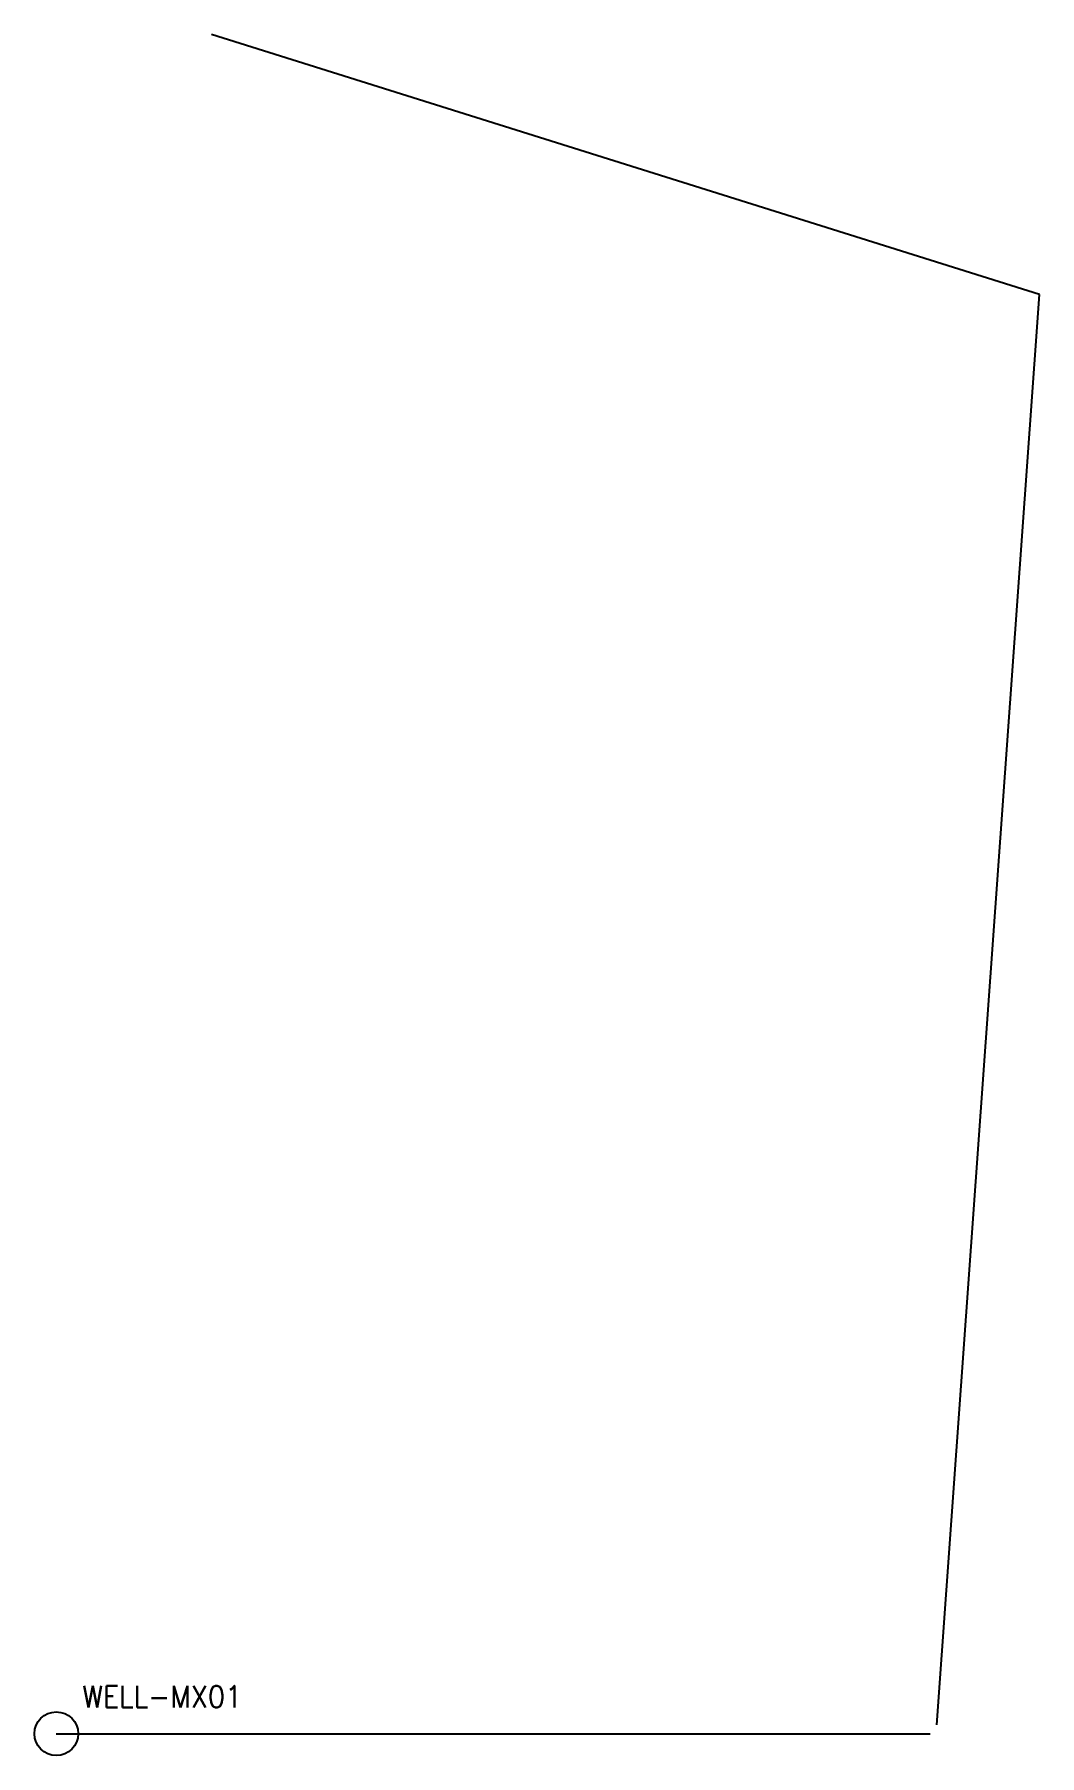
# Model space of a CAD drawing. Header units: metres. Extents: x -2 to 112, y -2 to 194.
import ezdxf

# ---------------------------------------------------------------- set-up
doc = ezdxf.new("R2010")
doc.units = ezdxf.units.M
doc.layers.get('0').update_dxf_attribs({"linetype": 'CONTINUOUS', "lineweight": 25})
doc.layers.add('AOS_FLOWLINES', color=3, linetype='CONTINUOUS')
doc.layers.add('AOS_WELLS', color=1, linetype='CONTINUOUS')
doc.styles.get("Standard").update_dxf_attribs({"font": 'STANDARD'})

msp = doc.modelspace()

# ---------------------------------------------------------------- linework, layer by layer
for p, q in [((112.5, 164.75), (17.75, 194.5)), ((100.75, 1), (112.5, 164.75))]:
    msp.add_line(p, q)
at = {"layer": 'AOS_FLOWLINES'}
msp.add_line((0, 0), (100, 0), dxfattribs=at)
at = {"layer": 'AOS_WELLS'}
msp.add_circle((0, 0), 2.5, dxfattribs=at)

# ---------------------------------------------------------------- texts
msp.add_text('WELL-MX01', height=2.5, dxfattribs=at).set_placement((3, 3))

doc.saveas('drawing.dxf')
